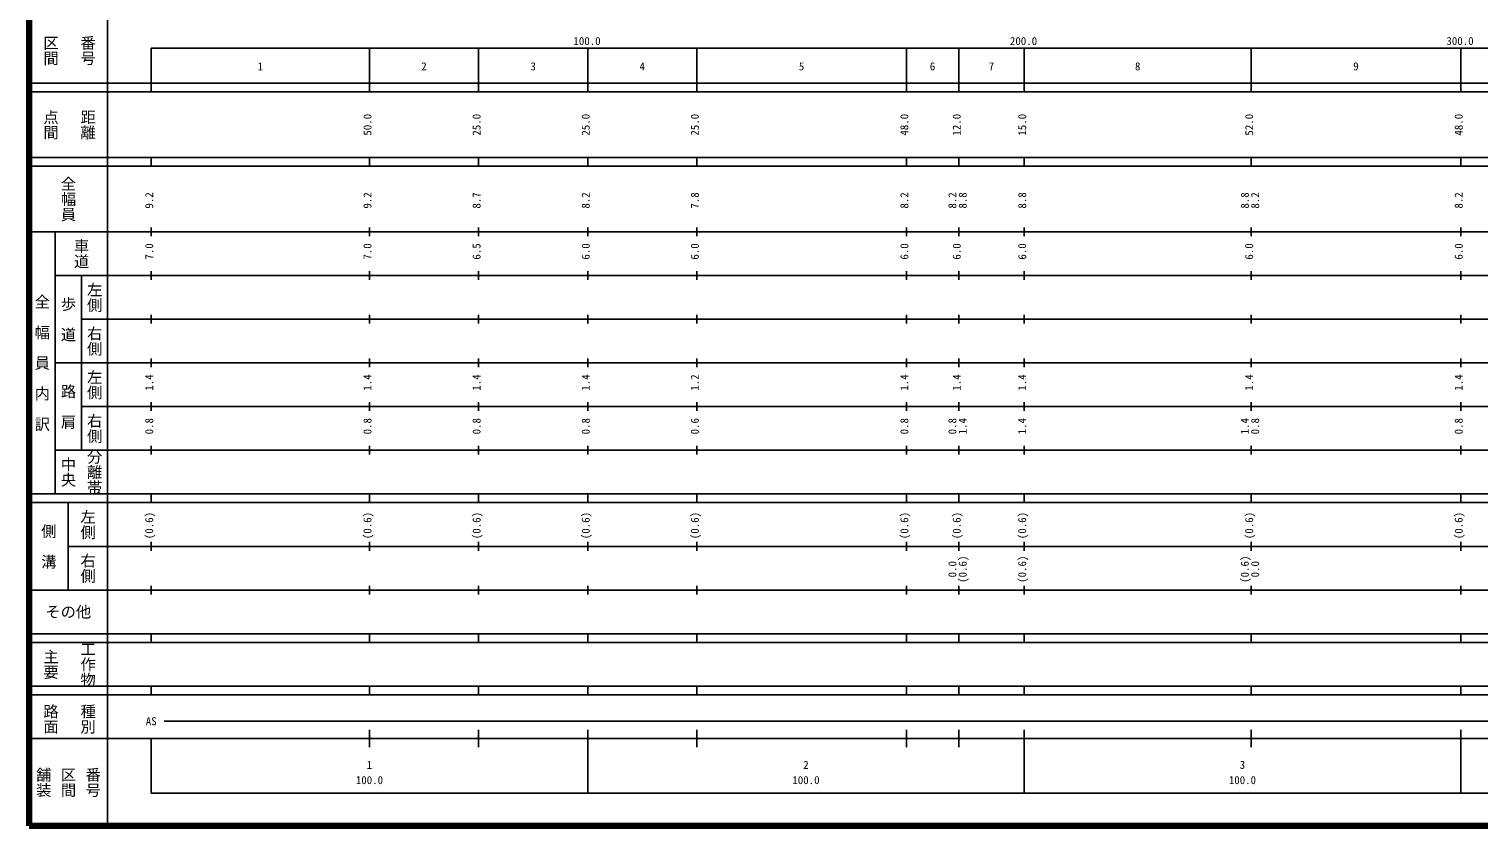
# Model space of a CAD drawing. Units: millimetres on the paper, enlarged 1000 times. Extents: x 40000 to 680000, y 20000 to 380000.
# Drawn here: x 40000 to 372194, y 20000 to 202409 of the extents above; entities that cross this region are included whole.
import ezdxf
from ezdxf.enums import TextEntityAlignment as Align

# ---------------------------------------------------------------- set-up
doc = ezdxf.new("R2010")
doc.units = ezdxf.units.MM
doc.header["$LTSCALE"] = 1000
doc.layers.add('M-TTL', color=2, linetype='Continuous', lineweight=140)
doc.layers.add('M-TTL-BAND', color=7, linetype='Continuous', lineweight=25)
doc.styles.add('@ＭＳ ゴシック', font='')
doc.styles.add('ＭＳ ゴシック', font='')
doc.styles.get('@ＭＳ ゴシック').set_extended_font_data('@MS Gothic')
doc.styles.get('ＭＳ ゴシック').set_extended_font_data('MS Gothic')

msp = doc.modelspace()

# ---------------------------------------------------------------- linework, layer by layer
at = {"layer": 'M-TTL'}
for p, q in [((40000, 380000), (40000, 20000)), ((40000, 20000), (680000, 20000))]:
    msp.add_line(p, q, dxfattribs=at)
at = {"layer": 'M-TTL-BAND'}
for p, q in [((58000, 370000), (58000, 20000)), ((68000, 198000), (579000, 198000)), ((68000, 198000), (68000, 188000)), ((118000, 188000), (118000, 198000)), ((143000, 188000), (143000, 198000)), ((168000, 188000), (168000, 198000)), ((193000, 188000), (193000, 198000)), ((241000, 188000), (241000, 198000)), ((253000, 188000), (253000, 198000)), ((268000, 188000), (268000, 198000)), ((320000, 188000), (320000, 198000)), ((368000, 188000), (368000, 198000)), ((40000, 190000), (579000, 190000)), ((40000, 188000), (579000, 188000)), ((40000, 173000), (579000, 173000)), ((68000, 171000), (68000, 173000)), ((118000, 171000), (118000, 173000)), ((143000, 171000), (143000, 173000)), ((168000, 171000), (168000, 173000)), ((193000, 171000), (193000, 173000)), ((241000, 171000), (241000, 173000)), ((253000, 171000), (253000, 173000)), ((268000, 171000), (268000, 173000)), ((320000, 171000), (320000, 173000)), ((368000, 171000), (368000, 173000)), ((40000, 171000), (579000, 171000)), ((68000, 155000), (68000, 157000)), ((118000, 155000), (118000, 157000)), ((143000, 155000), (143000, 157000)), ((168000, 155000), (168000, 157000)), ((193000, 155000), (193000, 157000)), ((241000, 155000), (241000, 157000)), ((253000, 155000), (253000, 157000)), ((268000, 155000), (268000, 157000)), ((320000, 155000), (320000, 157000)), ((368000, 155000), (368000, 157000)), ((40000, 156000), (579000, 156000)), ((46000, 96000), (46000, 156000)), ((68000, 145000), (68000, 147000)), ((118000, 145000), (118000, 147000)), ((143000, 145000), (143000, 147000)), ((168000, 145000), (168000, 147000)), ((193000, 145000), (193000, 147000)), ((241000, 145000), (241000, 147000)), ((253000, 145000), (253000, 147000)), ((268000, 145000), (268000, 147000)), ((320000, 145000), (320000, 147000)), ((368000, 145000), (368000, 147000)), ((46000, 146000), (579000, 146000)), ((52000, 146000), (52000, 106000)), ((68000, 135000), (68000, 137000)), ((118000, 135000), (118000, 137000)), ((143000, 135000), (143000, 137000)), ((168000, 135000), (168000, 137000)), ((193000, 135000), (193000, 137000)), ((241000, 135000), (241000, 137000)), ((253000, 135000), (253000, 137000)), ((268000, 135000), (268000, 137000)), ((320000, 135000), (320000, 137000)), ((368000, 135000), (368000, 137000)), ((52000, 136000), (579000, 136000)), ((68000, 125000), (68000, 127000)), ((118000, 125000), (118000, 127000)), ((143000, 125000), (143000, 127000)), ((168000, 125000), (168000, 127000)), ((193000, 125000), (193000, 127000)), ((241000, 125000), (241000, 127000)), ((253000, 125000), (253000, 127000)), ((268000, 125000), (268000, 127000)), ((320000, 125000), (320000, 127000)), ((368000, 125000), (368000, 127000)), ((46000, 126000), (579000, 126000)), ((68000, 115000), (68000, 117000)), ((118000, 115000), (118000, 117000)), ((143000, 115000), (143000, 117000)), ((168000, 115000), (168000, 117000)), ((193000, 115000), (193000, 117000)), ((241000, 115000), (241000, 117000)), ((253000, 115000), (253000, 117000)), ((268000, 115000), (268000, 117000)), ((320000, 115000), (320000, 117000)), ((368000, 115000), (368000, 117000)), ((52000, 116000), (579000, 116000)), ((68000, 105000), (68000, 107000)), ((118000, 105000), (118000, 107000)), ((143000, 105000), (143000, 107000)), ((168000, 105000), (168000, 107000)), ((193000, 105000), (193000, 107000)), ((241000, 105000), (241000, 107000)), ((253000, 105000), (253000, 107000)), ((268000, 105000), (268000, 107000)), ((320000, 105000), (320000, 107000)), ((368000, 105000), (368000, 107000)), ((46000, 106000), (579000, 106000)), ((40000, 96000), (579000, 96000)), ((40000, 94000), (579000, 94000)), ((49000, 94000), (49000, 74000)), ((68000, 94000), (68000, 96000)), ((118000, 94000), (118000, 96000)), ((143000, 94000), (143000, 96000)), ((168000, 94000), (168000, 96000)), ((193000, 94000), (193000, 96000)), ((241000, 94000), (241000, 96000)), ((253000, 94000), (253000, 96000)), ((268000, 94000), (268000, 96000)), ((320000, 94000), (320000, 96000)), ((368000, 94000), (368000, 96000)), ((49000, 84000), (579000, 84000)), ((68000, 83000), (68000, 85000)), ((118000, 83000), (118000, 85000)), ((143000, 83000), (143000, 85000)), ((168000, 83000), (168000, 85000)), ((193000, 83000), (193000, 85000)), ((241000, 83000), (241000, 85000)), ((253000, 83000), (253000, 85000)), ((268000, 83000), (268000, 85000)), ((320000, 83000), (320000, 85000)), ((368000, 83000), (368000, 85000)), ((40000, 74000), (579000, 74000)), ((68000, 73000), (68000, 75000)), ((118000, 73000), (118000, 75000)), ((143000, 73000), (143000, 75000)), ((168000, 73000), (168000, 75000)), ((193000, 73000), (193000, 75000)), ((241000, 73000), (241000, 75000)), ((253000, 73000), (253000, 75000)), ((268000, 73000), (268000, 75000)), ((320000, 73000), (320000, 75000)), ((368000, 73000), (368000, 75000)), ((40000, 64000), (579000, 64000)), ((68000, 62000), (68000, 64000)), ((118000, 62000), (118000, 64000)), ((143000, 62000), (143000, 64000)), ((168000, 62000), (168000, 64000)), ((193000, 62000), (193000, 64000)), ((241000, 62000), (241000, 64000)), ((253000, 62000), (253000, 64000)), ((268000, 62000), (268000, 64000)), ((320000, 62000), (320000, 64000)), ((368000, 62000), (368000, 64000)), ((40000, 62000), (579000, 62000)), ((40000, 52000), (579000, 52000)), ((40000, 50000), (579000, 50000)), ((68000, 50000), (68000, 52000)), ((118000, 50000), (118000, 52000)), ((143000, 50000), (143000, 52000)), ((168000, 50000), (168000, 52000)), ((193000, 50000), (193000, 52000)), ((241000, 50000), (241000, 52000)), ((253000, 50000), (253000, 52000)), ((268000, 50000), (268000, 52000)), ((320000, 50000), (320000, 52000)), ((368000, 50000), (368000, 52000)), ((71000, 44000), (565000, 44000)), ((40000, 40000), (579000, 40000)), ((68000, 40000), (68000, 27500)), ((118000, 38000), (118000, 42000)), ((143000, 38000), (143000, 42000)), ((168000, 27500), (168000, 42000)), ((193000, 38000), (193000, 42000)), ((241000, 38000), (241000, 42000)), ((253000, 38000), (253000, 42000)), ((268000, 27500), (268000, 42000)), ((320000, 38000), (320000, 42000)), ((368000, 27500), (368000, 42000)), ((68000, 27500), (579000, 27500))]:
    msp.add_line(p, q, dxfattribs=at)

# ---------------------------------------------------------------- texts
at = {"layer": 'M-TTL-BAND', "style": '@ＭＳ ゴシック'}
for s, p in [('区間', (45000, 197500)), ('番号', (53500, 197500)), ('点間', (45000, 180500)), ('距離', (53500, 180500)), ('全幅員', (49000, 163500)), ('車道', (52000, 151000)), ('左側', (55000, 141000)), ('全\u3000幅\u3000員\u3000内\u3000訳', (43000, 126000)), ('歩\u3000道', (49000, 136000)), ('右側', (55000, 131000)), ('左側', (55000, 121000)), ('路\u3000肩', (49000, 116000)), ('右側', (55000, 111000)), ('中央', (49000, 101000)), ('分離帯', (55000, 101000)), ('左側', (53500, 89000)), ('側\u3000溝', (44500, 84000)), ('右側', (53500, 79000)), ('主要', (45000, 57000)), ('工作物', (53500, 57000)), ('路面', (45000, 44500)), ('種別', (53500, 44500)), ('舗装', (43333, 30000)), ('番号', (54667, 30000)), ('区間', (49000, 30000))]:
    msp.add_text(s, height=2566, rotation=270, dxfattribs=at).set_placement(p, align=Align.MIDDLE_CENTER)
at = {"layer": 'M-TTL-BAND', "style": 'ＭＳ ゴシック'}
for s, p in [('100.0', (167844, 198195)), ('200.0', (267844, 198195)), ('300.0', (367844, 198195)), ('1', (93000, 192405)), ('2', (130500, 192405)), ('3', (155500, 192405)), ('4', (180500, 192405)), ('5', (217000, 192405)), ('6', (247000, 192405)), ('7', (260500, 192405)), ('8', (294000, 192405)), ('9', (344000, 192405)), ('AS', (68000, 42500)), ('1', (118000, 32523)), ('2', (218000, 32523)), ('3', (318000, 32523)), ('100.0', (118000, 29033)), ('100.0', (218000, 29033)), ('100.0', (318000, 29033))]:
    msp.add_text(s, height=1833, dxfattribs=at).set_placement(p, align=Align.BOTTOM_CENTER)
for s, p in [('50.0', (119000, 180500)), ('25.0', (144000, 180500)), ('25.0', (169000, 180500)), ('25.0', (194000, 180500)), ('48.0', (242000, 180500)), ('12.0', (254000, 180500)), ('15.0', (269000, 180500)), ('52.0', (321000, 180500)), ('48.0', (369000, 180500)), ('9.2', (69000, 163174)), ('9.2', (119000, 163174)), ('8.7', (144000, 163174)), ('8.2', (169000, 163174)), ('7.8', (194000, 163174)), ('8.2', (242000, 163174)), ('8.2', (253000, 163174)), ('8.8', (255370, 163174)), ('8.8', (269000, 163174)), ('8.8', (320000, 163174)), ('8.2', (322370, 163174)), ('8.2', (369000, 163174)), ('7.0', (69000, 151500)), ('7.0', (119000, 151500)), ('6.5', (144000, 151500)), ('6.0', (169000, 151500)), ('6.0', (194000, 151500)), ('6.0', (242000, 151500)), ('6.0', (254000, 151500)), ('6.0', (269000, 151500)), ('6.0', (321000, 151500)), ('6.0', (369000, 151500)), ('1.4', (69000, 121500)), ('1.4', (119000, 121500)), ('1.4', (144000, 121500)), ('1.4', (169000, 121500)), ('1.2', (194000, 121500)), ('1.4', (242000, 121500)), ('1.4', (254000, 121500)), ('1.4', (269000, 121500)), ('1.4', (321000, 121500)), ('1.4', (369000, 121500)), ('0.8', (69000, 111500)), ('0.8', (119000, 111500)), ('0.8', (144000, 111500)), ('0.8', (169000, 111500)), ('0.6', (194000, 111500)), ('0.8', (242000, 111500)), ('0.8', (253000, 111500)), ('1.4', (255370, 111500)), ('1.4', (269000, 111500)), ('1.4', (320000, 111500)), ('0.8', (322370, 111500)), ('0.8', (369000, 111500)), ('(0.6)', (69000, 88764)), ('(0.6)', (119000, 88764)), ('(0.6)', (144000, 88764)), ('(0.6)', (169000, 88764)), ('(0.6)', (194000, 88764)), ('(0.6)', (242000, 88764)), ('(0.6)', (254000, 88764)), ('(0.6)', (269000, 88764)), ('(0.6)', (321000, 88764)), ('(0.6)', (369000, 88764)), ('0.0', (253000, 78764)), ('(0.6)', (255370, 78764)), ('(0.6)', (269000, 78764)), ('(0.6)', (320000, 78764)), ('0.0', (322370, 78764))]:
    msp.add_text(s, height=1833, rotation=90, dxfattribs=at).set_placement(p, align=Align.BOTTOM_CENTER)
msp.add_text('その他', height=2566, dxfattribs=at).set_placement((49000, 69000), align=Align.MIDDLE_CENTER)

doc.saveas('drawing.dxf')
